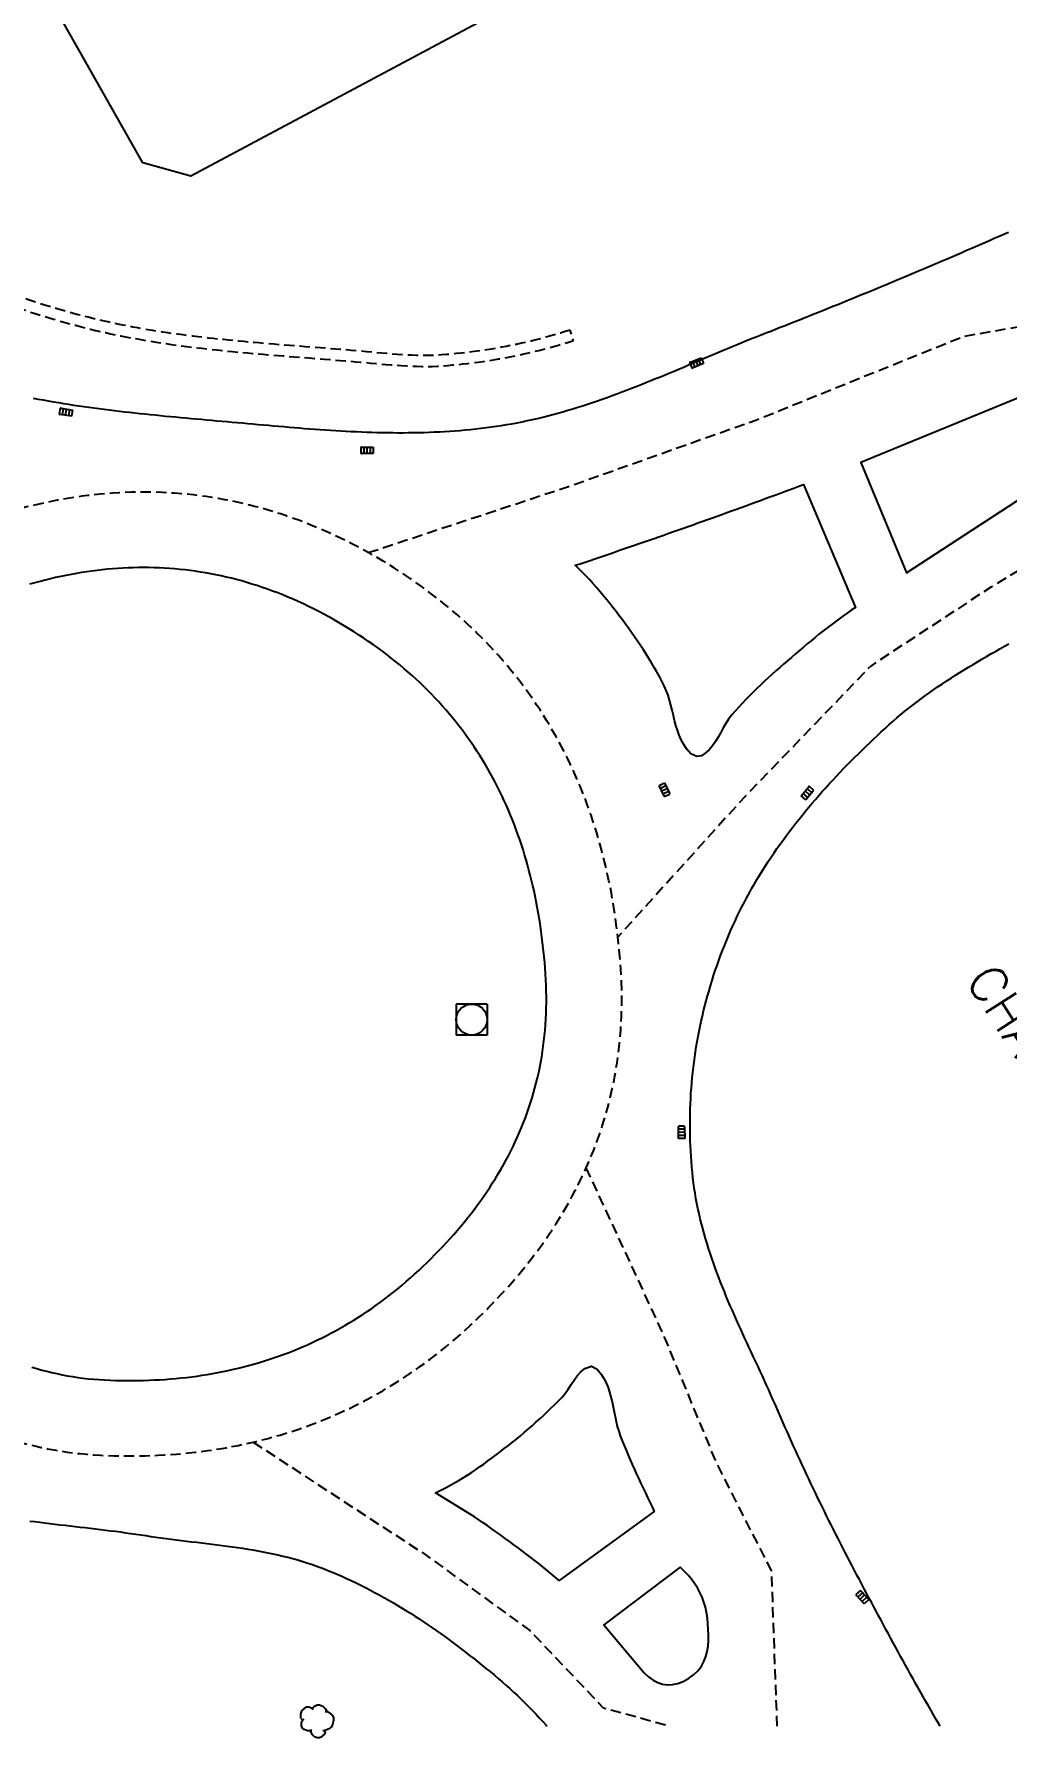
# Model space of a CAD drawing. Header units: millimetres. Extents: x 165003 to 166000, y 157999 to 158715.
# Drawn here: x 165589.2 to 165636.3, y 157999.4 to 158081.9 of the extents above; entities that cross this region are included whole.
import ezdxf
from ezdxf.enums import TextEntityAlignment as Align

# ---------------------------------------------------------------- set-up
doc = ezdxf.new("R2010")
doc.units = ezdxf.units.MM
doc.linetypes.add('DASHED', pattern=[0.75, 0.5, -0.25])
doc.layers.get('0').update_dxf_attribs({"linetype": 'CONTINUOUS'})
for name, color, linetype in [('W0001', 6, 'DASHED'), ('W0008', 7, 'CONTINUOUS'), ('W0100', 7, 'CONTINUOUS'), ('W0112', 1, 'DASHED'), ('W0300', 7, 'CONTINUOUS'), ('W0400', 7, 'CONTINUOUS'), ('W0420', 7, 'CONTINUOUS'), ('W0989', 7, 'CONTINUOUS')]:
    doc.layers.add(name, color=color, linetype=linetype)
doc.styles.get("Standard").update_dxf_attribs({"font": 'romans.shx', "width": 0.85})

# ---------------------------------------------------------------- blocks, each defined once
blk = doc.blocks.new('T420')
for p, q in [((0.75, 0.75), (-0.75, 0.75)), ((-0.75, 0.75), (-0.75, -0.75)), ((0.75, 0.75), (0.75, -0.75)), ((0.75, -0.75), (-0.75, -0.75))]:
    blk.add_line(p, q)
blk.add_ellipse((0, 0), major_axis=(-0.53, 0.53), ratio=1, start_param=3.926991, end_param=10.210176)
blk = doc.blocks.new('T300')
for p, q in [((-0.8, 0.514), (-0.857, 0.343)), ((-0.857, 0.343), (-0.857, 0.171)), ((-0.857, 0.171), (-0.743, 0.057)), ((-0.686, 0.629), (-0.8, 0.514)), ((-0.8, -0.057), (-0.743, 0.057)), ((-0.743, 0.057), (-0.686, 0.114)), ((-0.571, 0.686), (-0.686, 0.629)), ((-0.457, 0.686), (-0.571, 0.686)), ((-0.286, 0.629), (-0.457, 0.686)), ((-0.286, 0.629), (-0.171, 0.743)), ((-0.229, 0.571), (-0.286, 0.629)), ((-0.171, 0.743), (-0.057, 0.8)), ((-0.057, 0.8), (0.057, 0.8)), ((0.057, 0.8), (0.229, 0.743)), ((0.229, 0.743), (0.343, 0.629)), ((0.343, 0.629), (0.4, 0.514)), ((0.457, 0.457), (0.343, 0.457)), ((0.4, 0.514), (0.4, 0.457)), ((0.571, 0.4), (0.457, 0.457)), ((0.571, 0.4), (0.686, 0.286)), ((0.686, 0.286), (0.743, 0.171)), ((0.743, 0.057), (0.686, -0.171)), ((0.743, 0.171), (0.743, 0.057)), ((-0.8, -0.171), (-0.8, -0.057)), ((-0.8, -0.229), (-0.8, -0.171)), ((-0.743, -0.343), (-0.8, -0.229)), ((-0.686, -0.4), (-0.743, -0.343)), ((-0.514, -0.457), (-0.686, -0.4)), ((-0.4, -0.457), (-0.514, -0.457)), ((-0.4, -0.457), (-0.343, -0.457)), ((-0.343, -0.457), (-0.343, -0.4)), ((-0.343, -0.514), (-0.343, -0.457)), ((-0.286, -0.629), (-0.343, -0.514)), ((-0.171, -0.743), (-0.286, -0.629)), ((-0.057, -0.8), (-0.171, -0.743)), ((0.057, -0.8), (-0.057, -0.8)), ((0.171, -0.743), (0.057, -0.8)), ((0.229, -0.686), (0.171, -0.743)), ((0.286, -0.457), (0.229, -0.457)), ((0.286, -0.629), (0.229, -0.686)), ((0.457, -0.4), (0.286, -0.457)), ((0.343, -0.514), (0.286, -0.629)), ((0.343, -0.514), (0.343, -0.457)), ((0.571, -0.343), (0.457, -0.4)), ((0.629, -0.286), (0.571, -0.343)), ((0.686, -0.171), (0.629, -0.286))]:
    blk.add_line(p, q)
blk = doc.blocks.new('T400')
for p, q in [((-0.15, 0.3), (0.15, 0.3)), ((-0.15, -0.25), (-0.15, 0.3)), ((-0.15, 0.15), (0.15, 0.15)), ((-0.15, 0), (0.15, 0)), ((0.15, 0.3), (0.15, -0.25)), ((-0.15, -0.15), (0.15, -0.15)), ((-0.15, -0.25), (-0.15, -0.3)), ((-0.15, -0.3), (0.15, -0.3)), ((0.15, -0.3), (0.15, -0.25))]:
    blk.add_line(p, q)

msp = doc.modelspace()

# ---------------------------------------------------------------- linework, layer by layer
at = {"layer": 'W0001', "flags": 128}
for points in [[(165605.368, 158056.803), (165615.058, 158060), (165624.14, 158063.219), (165634.198, 158067.272), (165652.801, 158070.511), (165640.733, 158058.254), (165635.548, 158055.144), (165629.7, 158051.31), (165623.615, 158044.997), (165617.456, 158038.194)], [(165625.175, 158000), (165624.9, 158007.505), (165622.181, 158012.864), (165619.721, 158018.827), (165615.926, 158027.024)], [(165599.792, 158013.741), (165608.13, 158008.297), (165613.196, 158004.618), (165616.747, 158000.883), (165619.99, 158000)]]:
    msp.add_lwpolyline(points, dxfattribs=at)
msp.add_lwpolyline([(165573.879, 158024.946), (165574.025, 158024.647), (165574.177, 158024.351), (165574.334, 158024.059), (165574.498, 158023.771), (165574.667, 158023.486), (165574.842, 158023.205), (165575.023, 158022.928), (165575.21, 158022.656), (165575.403, 158022.387), (165575.601, 158022.123), (165575.805, 158021.863), (165576.015, 158021.607), (165576.23, 158021.356), (165576.45, 158021.11), (165576.676, 158020.868), (165576.907, 158020.631), (165577.143, 158020.399), (165577.385, 158020.171), (165577.631, 158019.949), (165577.882, 158019.731), (165578.138, 158019.519), (165578.387, 158019.321), (165578.61, 158019.147), (165578.822, 158018.983), (165579.036, 158018.819), (165579.251, 158018.656), (165579.468, 158018.493), (165579.686, 158018.331), (165579.905, 158018.169), (165580.126, 158018.008), (165580.349, 158017.847), (165580.573, 158017.688), (165580.799, 158017.529), (165581.027, 158017.372), (165581.257, 158017.215), (165581.488, 158017.06), (165581.722, 158016.906), (165581.957, 158016.753), (165582.195, 158016.602), (165582.434, 158016.453), (165582.676, 158016.305), (165582.92, 158016.159), (165583.166, 158016.015), (165583.414, 158015.873), (165583.665, 158015.732), (165583.918, 158015.595), (165584.174, 158015.459), (165584.432, 158015.326), (165584.692, 158015.195), (165584.955, 158015.068), (165585.221, 158014.942), (165585.489, 158014.82), (165585.76, 158014.701), (165586.033, 158014.585), (165586.31, 158014.472), (165586.588, 158014.363), (165586.87, 158014.257), (165587.154, 158014.155), (165587.442, 158014.057), (165587.732, 158013.963), (165588.024, 158013.872), (165588.32, 158013.786), (165588.618, 158013.705), (165588.919, 158013.627), (165589.222, 158013.555), (165589.528, 158013.487), (165589.837, 158013.424), (165590.149, 158013.365), (165590.463, 158013.312), (165590.78, 158013.264), (165591.099, 158013.222), (165591.42, 158013.184), (165591.744, 158013.153), (165592.071, 158013.126), (165592.4, 158013.106), (165592.723, 158013.092), (165593.038, 158013.082), (165593.345, 158013.076), (165593.652, 158013.072), (165593.958, 158013.072), (165594.263, 158013.076), (165594.568, 158013.082), (165594.872, 158013.092), (165595.175, 158013.105), (165595.478, 158013.121), (165595.781, 158013.14), (165596.082, 158013.163), (165596.383, 158013.189), (165596.684, 158013.219), (165596.983, 158013.252), (165597.282, 158013.289), (165597.581, 158013.329), (165597.878, 158013.372), (165598.175, 158013.419), (165598.471, 158013.469), (165598.766, 158013.523), (165599.06, 158013.581), (165599.353, 158013.642), (165599.646, 158013.707), (165599.937, 158013.776), (165600.228, 158013.848), (165600.518, 158013.923), (165600.806, 158014.003), (165601.094, 158014.086), (165601.381, 158014.173), (165601.666, 158014.264), (165601.951, 158014.358), (165602.234, 158014.456), (165602.516, 158014.558), (165602.797, 158014.664), (165603.077, 158014.773), (165603.356, 158014.887), (165603.633, 158015.004), (165603.909, 158015.125), (165604.183, 158015.25), (165604.456, 158015.378), (165604.728, 158015.511), (165604.998, 158015.647), (165605.267, 158015.787), (165605.535, 158015.931), (165605.801, 158016.078), (165606.065, 158016.23), (165606.328, 158016.385), (165606.589, 158016.544), (165606.848, 158016.707), (165607.106, 158016.874), (165607.362, 158017.044), (165607.617, 158017.219), (165607.87, 158017.397), (165608.121, 158017.579), (165608.37, 158017.764), (165608.617, 158017.953), (165608.863, 158018.147), (165609.107, 158018.343), (165609.349, 158018.544), (165609.589, 158018.748), (165609.828, 158018.956), (165610.064, 158019.168), (165610.299, 158019.383), (165610.53, 158019.601), (165610.756, 158019.818), (165610.979, 158020.037), (165611.198, 158020.257), (165611.415, 158020.48), (165611.629, 158020.704), (165611.84, 158020.93), (165612.048, 158021.159), (165612.253, 158021.39), (165612.456, 158021.622), (165612.655, 158021.857), (165612.851, 158022.094), (165613.044, 158022.333), (165613.234, 158022.575), (165613.421, 158022.818), (165613.604, 158023.064), (165613.784, 158023.312), (165613.961, 158023.563), (165614.134, 158023.815), (165614.304, 158024.07), (165614.47, 158024.327), (165614.633, 158024.587), (165614.792, 158024.848), (165614.947, 158025.112), (165615.099, 158025.378), (165615.247, 158025.647), (165615.391, 158025.918), (165615.531, 158026.191), (165615.666, 158026.466), (165615.798, 158026.744), (165615.926, 158027.024), (165616.05, 158027.306), (165616.169, 158027.59), (165616.284, 158027.876), (165616.395, 158028.165), (165616.501, 158028.456), (165616.603, 158028.748), (165616.7, 158029.043), (165616.793, 158029.34), (165616.881, 158029.639), (165616.965, 158029.94), (165617.044, 158030.243), (165617.118, 158030.548), (165617.187, 158030.854), (165617.252, 158031.163), (165617.312, 158031.473), (165617.367, 158031.785), (165617.417, 158032.099), (165617.462, 158032.414), (165617.502, 158032.731), (165617.537, 158033.05), (165617.568, 158033.37), (165617.593, 158033.692), (165617.613, 158034.015), (165617.629, 158034.34), (165617.639, 158034.666), (165617.644, 158034.994), (165617.645, 158035.323), (165617.64, 158035.653), (165617.63, 158035.984), (165617.615, 158036.317), (165617.595, 158036.646), (165617.573, 158036.962), (165617.548, 158037.271), (165617.52, 158037.58), (165617.489, 158037.888), (165617.456, 158038.194), (165617.419, 158038.5), (165617.38, 158038.804), (165617.338, 158039.107), (165617.293, 158039.41), (165617.245, 158039.711), (165617.195, 158040.011), (165617.141, 158040.311), (165617.084, 158040.609), (165617.024, 158040.906), (165616.961, 158041.201), (165616.895, 158041.496), (165616.825, 158041.79), (165616.753, 158042.082), (165616.677, 158042.373), (165616.598, 158042.663), (165616.516, 158042.951), (165616.431, 158043.239), (165616.342, 158043.525), (165616.25, 158043.81), (165616.155, 158044.093), (165616.057, 158044.375), (165615.955, 158044.656), (165615.849, 158044.935), (165615.74, 158045.213), (165615.628, 158045.489), (165615.512, 158045.764), (165615.393, 158046.037), (165615.271, 158046.309), (165615.144, 158046.579), (165615.015, 158046.847), (165614.882, 158047.114), (165614.745, 158047.379), (165614.604, 158047.642), (165614.461, 158047.904), (165614.313, 158048.163), (165614.162, 158048.421), (165614.007, 158048.677), (165613.849, 158048.931), (165613.687, 158049.184), (165613.522, 158049.434), (165613.353, 158049.682), (165613.18, 158049.928), (165613.004, 158050.172), (165612.824, 158050.414), (165612.641, 158050.654), (165612.454, 158050.891), (165612.263, 158051.127), (165612.069, 158051.36), (165611.871, 158051.59), (165611.67, 158051.819), (165611.465, 158052.045), (165611.257, 158052.269), (165611.045, 158052.49), (165610.829, 158052.71), (165610.61, 158052.926), (165610.388, 158053.14), (165610.162, 158053.352), (165609.933, 158053.561), (165609.7, 158053.768), (165609.463, 158053.972), (165609.224, 158054.174), (165608.98, 158054.373), (165608.734, 158054.569), (165608.484, 158054.763), (165608.23, 158054.954), (165607.974, 158055.143), (165607.714, 158055.329), (165607.45, 158055.512), (165607.183, 158055.693), (165606.913, 158055.871), (165606.64, 158056.047), (165606.363, 158056.219), (165606.083, 158056.39), (165605.799, 158056.557), (165605.512, 158056.723), (165605.223, 158056.884), (165604.934, 158057.04), (165604.644, 158057.193), (165604.353, 158057.341), (165604.062, 158057.484), (165603.77, 158057.623), (165603.477, 158057.758), (165603.183, 158057.888), (165602.889, 158058.014), (165602.594, 158058.135), (165602.299, 158058.252), (165602.003, 158058.364), (165601.706, 158058.472), (165601.409, 158058.575), (165601.111, 158058.674), (165600.813, 158058.769), (165600.515, 158058.859), (165600.216, 158058.944), (165599.916, 158059.025), (165599.616, 158059.102), (165599.316, 158059.174), (165599.016, 158059.242), (165598.715, 158059.305), (165598.414, 158059.363), (165598.112, 158059.418), (165597.811, 158059.468), (165597.509, 158059.513), (165597.208, 158059.554), (165596.906, 158059.591), (165596.604, 158059.623), (165596.302, 158059.651), (165596, 158059.675), (165595.698, 158059.694), (165595.397, 158059.709), (165595.095, 158059.72), (165594.794, 158059.726), (165594.492, 158059.728), (165594.191, 158059.726), (165593.891, 158059.72), (165593.59, 158059.71), (165593.29, 158059.696), (165592.99, 158059.677), (165592.69, 158059.655), (165592.391, 158059.629), (165592.092, 158059.598), (165591.794, 158059.564), (165591.496, 158059.526), (165591.198, 158059.484), (165590.901, 158059.438), (165590.604, 158059.388), (165590.308, 158059.334), (165590.013, 158059.277), (165589.717, 158059.216), (165589.423, 158059.152), (165589.129, 158059.084), (165588.835, 158059.012), (165588.543, 158058.937), (165588.25, 158058.858), (165587.958, 158058.776), (165587.667, 158058.69), (165587.377, 158058.601), (165587.086, 158058.509), (165586.797, 158058.413), (165586.508, 158058.314), (165586.22, 158058.212), (165585.932, 158058.107), (165585.645, 158057.998), (165585.358, 158057.886), (165585.072, 158057.771), (165584.787, 158057.653), (165584.502, 158057.532), (165584.217, 158057.408), (165583.934, 158057.281), (165583.65, 158057.151), (165583.361, 158057.015), (165583.061, 158056.869), (165582.759, 158056.716), (165582.461, 158056.558), (165582.168, 158056.396), (165581.879, 158056.23), (165581.595, 158056.06), (165581.315, 158055.885), (165581.04, 158055.707), (165580.77, 158055.525), (165580.504, 158055.34), (165580.242, 158055.15), (165579.985, 158054.958), (165579.733, 158054.761), (165579.485, 158054.562), (165579.242, 158054.359), (165579.003, 158054.153), (165578.768, 158053.944), (165578.538, 158053.733), (165578.313, 158053.518), (165578.091, 158053.301), (165577.875, 158053.081), (165577.662, 158052.859), (165577.454, 158052.634), (165577.25, 158052.407), (165577.05, 158052.178), (165576.854, 158051.946), (165576.662, 158051.713), (165576.474, 158051.478), (165576.29, 158051.241), (165576.109, 158051.003), (165575.933, 158050.763), (165575.76, 158050.521), (165575.591, 158050.278), (165575.425, 158050.033), (165575.263, 158049.787), (165575.104, 158049.54), (165574.948, 158049.292), (165574.796, 158049.043), (165574.647, 158048.793), (165574.5, 158048.541), (165574.357, 158048.289), (165574.217, 158048.036), (165574.079, 158047.783), (165573.944, 158047.528), (165573.812, 158047.273), (165573.682, 158047.018), (165573.555, 158046.761), (165573.43, 158046.505), (165573.307, 158046.248), (165573.187, 158045.99), (165573.069, 158045.732), (165572.953, 158045.474), (165572.839, 158045.216), (165572.727, 158044.957), (165572.617, 158044.698), (165572.508, 158044.439), (165572.401, 158044.18), (165572.296, 158043.921), (165572.193, 158043.662), (165572.091, 158043.403), (165571.99, 158043.144), (165571.891, 158042.885), (165571.788, 158042.614), (165571.681, 158042.321), (165571.575, 158042.015), (165571.475, 158041.707), (165571.381, 158041.398), (165571.292, 158041.088), (165571.21, 158040.777), (165571.134, 158040.465), (165571.064, 158040.152), (165571, 158039.837), (165570.942, 158039.522), (165570.89, 158039.206), (165570.844, 158038.889), (165570.805, 158038.572), (165570.772, 158038.254), (165570.745, 158037.935), (165570.725, 158037.617), (165570.711, 158037.297), (165570.703, 158036.978), (165570.701, 158036.658), (165570.706, 158036.338), (165570.717, 158036.018), (165570.734, 158035.699), (165570.758, 158035.379), (165570.787, 158035.06), (165570.823, 158034.741), (165570.865, 158034.422), (165570.913, 158034.104), (165570.968, 158033.786), (165571.028, 158033.469), (165571.094, 158033.152), (165571.166, 158032.836), (165571.275, 158032.398), (165573.677, 158025.385)], close=True, dxfattribs=at)
at = {"layer": 'W0008', "flags": 128}
for points in [[(165589.137, 158064.282), (165589.382, 158064.235), (165589.626, 158064.19), (165589.871, 158064.146), (165590.116, 158064.104), (165590.361, 158064.062), (165590.607, 158064.022), (165590.852, 158063.983), (165591.098, 158063.946), (165591.344, 158063.909), (165591.59, 158063.873), (165591.836, 158063.839), (165592.083, 158063.805), (165592.329, 158063.772), (165592.576, 158063.74), (165592.823, 158063.709), (165593.07, 158063.679), (165593.318, 158063.65), (165593.565, 158063.621), (165593.812, 158063.593), (165594.06, 158063.566), (165594.308, 158063.539), (165594.556, 158063.513), (165594.803, 158063.488), (165595.051, 158063.463), (165595.3, 158063.438), (165595.548, 158063.414), (165595.796, 158063.39), (165596.044, 158063.367), (165596.293, 158063.344), (165596.541, 158063.321), (165596.789, 158063.299), (165597.038, 158063.276), (165597.286, 158063.254), (165597.535, 158063.232), (165597.783, 158063.21), (165598.032, 158063.188), (165598.28, 158063.166), (165598.529, 158063.144), (165598.777, 158063.122), (165599.026, 158063.1), (165599.277, 158063.077), (165599.527, 158063.054), (165599.778, 158063.032), (165600.029, 158063.009), (165600.28, 158062.987), (165600.531, 158062.964), (165600.781, 158062.942), (165601.032, 158062.92), (165601.283, 158062.899), (165601.534, 158062.877), (165601.785, 158062.857), (165602.036, 158062.836), (165602.286, 158062.816), (165602.537, 158062.797), (165602.788, 158062.779), (165603.039, 158062.761), (165603.29, 158062.743), (165603.541, 158062.727), (165603.792, 158062.711), (165604.042, 158062.696), (165604.293, 158062.682), (165604.544, 158062.67), (165604.795, 158062.658), (165605.046, 158062.647), (165605.297, 158062.637), (165605.548, 158062.629), (165605.799, 158062.622), (165606.05, 158062.616), (165606.301, 158062.611), (165606.552, 158062.608), (165606.803, 158062.607), (165607.054, 158062.606), (165607.305, 158062.608), (165607.556, 158062.611), (165607.807, 158062.615), (165608.058, 158062.622), (165608.309, 158062.63), (165608.56, 158062.64), (165608.811, 158062.652), (165609.062, 158062.665), (165609.313, 158062.681), (165609.564, 158062.699), (165609.815, 158062.719), (165610.067, 158062.741), (165610.318, 158062.765), (165610.569, 158062.791), (165610.82, 158062.82), (165611.071, 158062.851), (165611.323, 158062.884), (165611.574, 158062.92), (165611.825, 158062.958), (165612.076, 158062.999), (165612.327, 158063.043), (165612.577, 158063.089), (165612.826, 158063.138), (165613.075, 158063.19), (165613.322, 158063.244), (165613.568, 158063.301), (165613.814, 158063.36), (165614.058, 158063.422), (165614.302, 158063.485), (165614.545, 158063.551), (165614.787, 158063.62), (165615.029, 158063.69), (165615.27, 158063.762), (165615.51, 158063.836), (165615.749, 158063.912), (165615.988, 158063.99), (165616.227, 158064.069), (165616.464, 158064.15), (165616.702, 158064.233), (165616.938, 158064.317), (165617.174, 158064.402), (165617.41, 158064.489), (165617.645, 158064.577), (165617.88, 158064.666), (165618.115, 158064.756), (165618.349, 158064.848), (165618.583, 158064.94), (165618.816, 158065.033), (165619.049, 158065.127), (165619.282, 158065.222), (165619.515, 158065.317), (165619.747, 158065.413), (165619.979, 158065.51), (165620.211, 158065.607), (165620.443, 158065.704), (165620.675, 158065.802), (165620.907, 158065.9), (165621.139, 158065.998), (165621.37, 158066.096), (165621.602, 158066.194), (165621.834, 158066.292), (165622.066, 158066.39), (165622.297, 158066.488), (165622.529, 158066.585), (165622.761, 158066.682), (165622.994, 158066.779), (165623.226, 158066.875), (165623.459, 158066.971), (165623.691, 158067.066), (165623.924, 158067.16), (165624.158, 158067.253), (165624.391, 158067.346), (165624.625, 158067.438), (165624.858, 158067.528), (165625.09, 158067.619), (165625.322, 158067.71), (165625.555, 158067.801), (165625.787, 158067.893), (165626.019, 158067.985), (165626.251, 158068.076), (165626.482, 158068.168), (165626.714, 158068.261), (165626.946, 158068.353), (165627.177, 158068.446), (165627.409, 158068.539), (165627.64, 158068.632), (165627.872, 158068.725), (165628.103, 158068.819), (165628.334, 158068.912), (165628.565, 158069.006), (165628.796, 158069.1), (165629.027, 158069.195), (165629.258, 158069.289), (165629.488, 158069.384), (165629.719, 158069.479), (165629.95, 158069.574), (165630.18, 158069.669), (165630.41, 158069.764), (165630.641, 158069.86), (165630.871, 158069.956), (165631.101, 158070.052), (165631.331, 158070.148), (165631.561, 158070.245), (165631.791, 158070.342), (165632.021, 158070.439), (165632.25, 158070.536), (165632.48, 158070.633), (165632.709, 158070.73), (165632.939, 158070.828), (165633.168, 158070.926), (165633.397, 158071.024), (165633.627, 158071.122), (165633.856, 158071.221), (165634.085, 158071.319), (165634.314, 158071.418), (165634.543, 158071.517), (165634.771, 158071.616), (165635, 158071.716), (165635.229, 158071.815), (165635.457, 158071.915), (165635.686, 158072.015), (165635.914, 158072.115), (165636.142, 158072.216), (165636.37, 158072.316)], [(165589.073, 158017.369), (165589.313, 158017.299), (165589.554, 158017.233), (165589.798, 158017.17), (165590.043, 158017.111), (165590.29, 158017.057), (165590.538, 158017.006), (165590.788, 158016.959), (165591.041, 158016.916), (165591.295, 158016.878), (165591.551, 158016.844), (165591.809, 158016.814), (165592.069, 158016.788), (165592.33, 158016.767), (165592.594, 158016.751), (165592.86, 158016.739), (165593.131, 158016.731), (165593.401, 158016.725), (165593.67, 158016.722), (165593.938, 158016.722), (165594.205, 158016.725), (165594.471, 158016.731), (165594.736, 158016.739), (165595, 158016.75), (165595.263, 158016.765), (165595.525, 158016.781), (165595.786, 158016.801), (165596.046, 158016.824), (165596.305, 158016.849), (165596.562, 158016.878), (165596.819, 158016.909), (165597.075, 158016.943), (165597.329, 158016.981), (165597.583, 158017.021), (165597.835, 158017.064), (165598.086, 158017.11), (165598.336, 158017.159), (165598.586, 158017.211), (165598.834, 158017.266), (165599.081, 158017.324), (165599.327, 158017.385), (165599.571, 158017.449), (165599.815, 158017.516), (165600.057, 158017.586), (165600.299, 158017.659), (165600.539, 158017.735), (165600.778, 158017.815), (165601.017, 158017.897), (165601.253, 158017.983), (165601.489, 158018.072), (165601.724, 158018.163), (165601.957, 158018.258), (165602.19, 158018.357), (165602.421, 158018.458), (165602.651, 158018.563), (165602.88, 158018.67), (165603.108, 158018.781), (165603.334, 158018.895), (165603.56, 158019.013), (165603.784, 158019.133), (165604.007, 158019.257), (165604.229, 158019.384), (165604.449, 158019.515), (165604.669, 158019.649), (165604.887, 158019.786), (165605.104, 158019.926), (165605.32, 158020.07), (165605.535, 158020.216), (165605.748, 158020.367), (165605.96, 158020.521), (165606.171, 158020.678), (165606.381, 158020.838), (165606.589, 158021.002), (165606.797, 158021.169), (165607.003, 158021.34), (165607.207, 158021.514), (165607.411, 158021.691), (165607.613, 158021.872), (165607.814, 158022.057), (165608.014, 158022.245), (165608.212, 158022.435), (165608.406, 158022.626), (165608.598, 158022.819), (165608.787, 158023.013), (165608.973, 158023.208), (165609.156, 158023.404), (165609.336, 158023.601), (165609.513, 158023.8), (165609.686, 158024), (165609.857, 158024.202), (165610.025, 158024.404), (165610.19, 158024.608), (165610.351, 158024.814), (165610.509, 158025.02), (165610.665, 158025.228), (165610.817, 158025.437), (165610.965, 158025.648), (165611.111, 158025.86), (165611.253, 158026.073), (165611.392, 158026.288), (165611.527, 158026.504), (165611.66, 158026.722), (165611.788, 158026.941), (165611.914, 158027.161), (165612.036, 158027.383), (165612.154, 158027.606), (165612.27, 158027.831), (165612.381, 158028.057), (165612.489, 158028.285), (165612.594, 158028.514), (165612.695, 158028.744), (165612.792, 158028.977), (165612.886, 158029.21), (165612.976, 158029.445), (165613.063, 158029.682), (165613.146, 158029.92), (165613.225, 158030.16), (165613.3, 158030.401), (165613.372, 158030.644), (165613.44, 158030.889), (165613.504, 158031.135), (165613.564, 158031.383), (165613.621, 158031.632), (165613.673, 158031.883), (165613.722, 158032.135), (165613.767, 158032.39), (165613.808, 158032.645), (165613.845, 158032.903), (165613.878, 158033.162), (165613.906, 158033.423), (165613.931, 158033.686), (165613.952, 158033.95), (165613.969, 158034.216), (165613.982, 158034.484), (165613.99, 158034.753), (165613.994, 158035.024), (165613.995, 158035.297), (165613.991, 158035.572), (165613.982, 158035.848), (165613.97, 158036.126), (165613.953, 158036.406), (165613.933, 158036.684), (165613.911, 158036.961), (165613.886, 158037.236), (165613.859, 158037.509), (165613.829, 158037.781), (165613.797, 158038.052), (165613.762, 158038.321), (165613.725, 158038.589), (165613.686, 158038.855), (165613.644, 158039.12), (165613.599, 158039.383), (165613.552, 158039.645), (165613.502, 158039.905), (165613.45, 158040.164), (165613.395, 158040.421), (165613.338, 158040.677), (165613.278, 158040.931), (165613.215, 158041.184), (165613.15, 158041.435), (165613.082, 158041.685), (165613.011, 158041.933), (165612.938, 158042.179), (165612.862, 158042.424), (165612.784, 158042.667), (165612.702, 158042.909), (165612.618, 158043.149), (165612.532, 158043.388), (165612.442, 158043.625), (165612.35, 158043.86), (165612.255, 158044.094), (165612.157, 158044.326), (165612.057, 158044.556), (165611.954, 158044.785), (165611.848, 158045.012), (165611.739, 158045.238), (165611.627, 158045.462), (165611.512, 158045.684), (165611.395, 158045.904), (165611.274, 158046.123), (165611.151, 158046.34), (165611.025, 158046.555), (165610.896, 158046.769), (165610.764, 158046.981), (165610.629, 158047.191), (165610.491, 158047.4), (165610.35, 158047.606), (165610.207, 158047.811), (165610.06, 158048.015), (165609.91, 158048.216), (165609.757, 158048.416), (165609.602, 158048.614), (165609.443, 158048.81), (165609.281, 158049.004), (165609.116, 158049.197), (165608.948, 158049.387), (165608.777, 158049.576), (165608.602, 158049.763), (165608.425, 158049.949), (165608.245, 158050.132), (165608.061, 158050.314), (165607.874, 158050.494), (165607.685, 158050.671), (165607.491, 158050.847), (165607.295, 158051.022), (165607.096, 158051.194), (165606.893, 158051.364), (165606.687, 158051.533), (165606.478, 158051.699), (165606.266, 158051.864), (165606.05, 158052.027), (165605.831, 158052.188), (165605.609, 158052.347), (165605.384, 158052.504), (165605.155, 158052.659), (165604.923, 158052.812), (165604.687, 158052.963), (165604.449, 158053.112), (165604.206, 158053.259), (165603.961, 158053.404), (165603.713, 158053.547), (165603.465, 158053.685), (165603.217, 158053.82), (165602.968, 158053.95), (165602.72, 158054.076), (165602.472, 158054.199), (165602.223, 158054.317), (165601.975, 158054.431), (165601.726, 158054.541), (165601.478, 158054.647), (165601.229, 158054.75), (165600.98, 158054.848), (165600.731, 158054.942), (165600.483, 158055.033), (165600.234, 158055.12), (165599.985, 158055.202), (165599.735, 158055.281), (165599.486, 158055.356), (165599.237, 158055.428), (165598.988, 158055.495), (165598.738, 158055.559), (165598.489, 158055.619), (165598.24, 158055.675), (165597.99, 158055.727), (165597.741, 158055.776), (165597.491, 158055.821), (165597.241, 158055.862), (165596.991, 158055.9), (165596.742, 158055.934), (165596.492, 158055.964), (165596.242, 158055.991), (165595.992, 158056.014), (165595.742, 158056.034), (165595.491, 158056.05), (165595.241, 158056.062), (165594.991, 158056.071), (165594.741, 158056.076), (165594.49, 158056.078), (165594.24, 158056.077), (165593.989, 158056.072), (165593.739, 158056.063), (165593.488, 158056.051), (165593.238, 158056.036), (165592.987, 158056.017), (165592.736, 158055.995), (165592.485, 158055.969), (165592.234, 158055.94), (165591.984, 158055.908), (165591.733, 158055.873), (165591.481, 158055.834), (165591.23, 158055.792), (165590.979, 158055.747), (165590.728, 158055.698), (165590.477, 158055.646), (165590.225, 158055.591), (165589.974, 158055.533), (165589.723, 158055.471), (165589.471, 158055.407), (165589.22, 158055.339), (165588.968, 158055.268)], [(165633.064, 158000), (165633.003, 158000.104), (165632.876, 158000.32), (165632.749, 158000.536), (165632.623, 158000.753), (165632.498, 158000.97), (165632.373, 158001.188), (165632.248, 158001.405), (165632.124, 158001.623), (165632.001, 158001.842), (165631.877, 158002.06), (165631.755, 158002.279), (165631.633, 158002.498), (165631.511, 158002.718), (165631.39, 158002.938), (165631.271, 158003.155), (165631.151, 158003.373), (165631.032, 158003.59), (165630.913, 158003.808), (165630.794, 158004.026), (165630.675, 158004.244), (165630.556, 158004.462), (165630.438, 158004.68), (165630.32, 158004.898), (165630.202, 158005.117), (165630.084, 158005.335), (165629.966, 158005.553), (165629.849, 158005.772), (165629.732, 158005.991), (165629.615, 158006.21), (165629.498, 158006.429), (165629.382, 158006.648), (165629.266, 158006.867), (165629.15, 158007.087), (165629.035, 158007.306), (165628.92, 158007.526), (165628.805, 158007.746), (165628.691, 158007.966), (165628.577, 158008.187), (165628.463, 158008.407), (165628.35, 158008.628), (165628.237, 158008.849), (165628.124, 158009.07), (165628.012, 158009.291), (165627.9, 158009.512), (165627.789, 158009.734), (165627.678, 158009.956), (165627.567, 158010.178), (165627.457, 158010.4), (165627.348, 158010.623), (165627.238, 158010.845), (165627.13, 158011.068), (165627.022, 158011.292), (165626.914, 158011.515), (165626.807, 158011.739), (165626.7, 158011.963), (165626.594, 158012.187), (165626.488, 158012.412), (165626.383, 158012.637), (165626.279, 158012.862), (165626.175, 158013.087), (165626.071, 158013.313), (165625.969, 158013.539), (165625.867, 158013.765), (165625.765, 158013.992), (165625.664, 158014.219), (165625.564, 158014.446), (165625.464, 158014.673), (165625.365, 158014.901), (165625.267, 158015.129), (165625.168, 158015.357), (165625.068, 158015.585), (165624.967, 158015.812), (165624.866, 158016.039), (165624.763, 158016.266), (165624.66, 158016.492), (165624.556, 158016.718), (165624.452, 158016.944), (165624.347, 158017.17), (165624.242, 158017.396), (165624.137, 158017.622), (165624.031, 158017.847), (165623.926, 158018.073), (165623.821, 158018.299), (165623.717, 158018.525), (165623.612, 158018.751), (165623.508, 158018.977), (165623.405, 158019.203), (165623.302, 158019.43), (165623.201, 158019.657), (165623.1, 158019.884), (165623, 158020.112), (165622.901, 158020.34), (165622.804, 158020.568), (165622.708, 158020.797), (165622.613, 158021.027), (165622.52, 158021.257), (165622.429, 158021.488), (165622.339, 158021.719), (165622.252, 158021.951), (165622.166, 158022.184), (165622.082, 158022.417), (165622.001, 158022.651), (165621.922, 158022.887), (165621.846, 158023.123), (165621.772, 158023.36), (165621.7, 158023.597), (165621.632, 158023.836), (165621.566, 158024.076), (165621.503, 158024.317), (165621.444, 158024.559), (165621.387, 158024.803), (165621.334, 158025.047), (165621.285, 158025.293), (165621.239, 158025.54), (165621.196, 158025.788), (165621.157, 158026.038), (165621.122, 158026.289), (165621.091, 158026.541), (165621.065, 158026.795), (165621.041, 158027.054), (165621.02, 158027.312), (165621.001, 158027.569), (165620.986, 158027.827), (165620.973, 158028.084), (165620.963, 158028.34), (165620.956, 158028.596), (165620.951, 158028.852), (165620.95, 158029.107), (165620.951, 158029.362), (165620.954, 158029.616), (165620.961, 158029.87), (165620.97, 158030.123), (165620.982, 158030.376), (165620.997, 158030.629), (165621.015, 158030.881), (165621.035, 158031.133), (165621.058, 158031.384), (165621.084, 158031.635), (165621.112, 158031.886), (165621.143, 158032.136), (165621.177, 158032.386), (165621.214, 158032.635), (165621.254, 158032.884), (165621.296, 158033.132), (165621.341, 158033.38), (165621.389, 158033.628), (165621.439, 158033.875), (165621.492, 158034.122), (165621.548, 158034.368), (165621.607, 158034.614), (165621.668, 158034.86), (165621.733, 158035.105), (165621.8, 158035.35), (165621.869, 158035.594), (165621.942, 158035.838), (165622.017, 158036.081), (165622.094, 158036.324), (165622.175, 158036.567), (165622.258, 158036.809), (165622.344, 158037.051), (165622.433, 158037.292), (165622.525, 158037.533), (165622.619, 158037.774), (165622.716, 158038.014), (165622.815, 158038.253), (165622.918, 158038.492), (165623.022, 158038.728), (165623.13, 158038.962), (165623.239, 158039.195), (165623.352, 158039.425), (165623.466, 158039.654), (165623.583, 158039.881), (165623.702, 158040.106), (165623.824, 158040.33), (165623.948, 158040.551), (165624.074, 158040.771), (165624.203, 158040.99), (165624.333, 158041.206), (165624.466, 158041.421), (165624.601, 158041.635), (165624.738, 158041.847), (165624.877, 158042.057), (165625.018, 158042.266), (165625.161, 158042.473), (165625.306, 158042.679), (165625.453, 158042.883), (165625.602, 158043.086), (165625.753, 158043.288), (165625.905, 158043.488), (165626.059, 158043.687), (165626.215, 158043.884), (165626.373, 158044.081), (165626.532, 158044.275), (165626.693, 158044.469), (165626.856, 158044.662), (165627.02, 158044.853), (165627.186, 158045.043), (165627.354, 158045.232), (165627.522, 158045.42), (165627.693, 158045.607), (165627.864, 158045.792), (165628.037, 158045.977), (165628.212, 158046.161), (165628.387, 158046.343), (165628.564, 158046.525), (165628.743, 158046.706), (165628.922, 158046.885), (165629.103, 158047.064), (165629.285, 158047.242), (165629.468, 158047.419), (165629.651, 158047.596), (165629.837, 158047.771), (165630.023, 158047.946), (165630.21, 158048.12), (165630.398, 158048.294), (165630.586, 158048.464), (165630.776, 158048.632), (165630.968, 158048.797), (165631.161, 158048.96), (165631.356, 158049.119), (165631.553, 158049.277), (165631.751, 158049.432), (165631.951, 158049.584), (165632.152, 158049.734), (165632.355, 158049.882), (165632.559, 158050.028), (165632.764, 158050.172), (165632.97, 158050.314), (165633.177, 158050.455), (165633.386, 158050.593), (165633.596, 158050.73), (165633.806, 158050.865), (165634.018, 158050.998), (165634.231, 158051.13), (165634.444, 158051.261), (165634.659, 158051.39), (165634.874, 158051.518), (165635.089, 158051.645), (165635.306, 158051.771), (165635.523, 158051.896), (165635.741, 158052.02), (165635.959, 158052.143), (165636.177, 158052.265), (165636.396, 158052.387)], [(165588.971, 158009.923), (165589.216, 158009.892), (165589.46, 158009.862), (165589.704, 158009.832), (165589.949, 158009.803), (165590.194, 158009.774), (165590.438, 158009.746), (165590.683, 158009.717), (165590.928, 158009.689), (165591.172, 158009.661), (165591.417, 158009.632), (165591.662, 158009.604), (165591.906, 158009.575), (165592.151, 158009.546), (165592.395, 158009.516), (165592.64, 158009.486), (165592.884, 158009.456), (165593.128, 158009.424), (165593.372, 158009.392), (165593.616, 158009.359), (165593.86, 158009.325), (165594.104, 158009.289), (165594.348, 158009.253), (165594.591, 158009.215), (165594.837, 158009.178), (165595.083, 158009.141), (165595.329, 158009.107), (165595.576, 158009.074), (165595.823, 158009.042), (165596.07, 158009.011), (165596.317, 158008.981), (165596.564, 158008.951), (165596.812, 158008.921), (165597.059, 158008.892), (165597.307, 158008.863), (165597.554, 158008.834), (165597.801, 158008.804), (165598.048, 158008.773), (165598.295, 158008.742), (165598.542, 158008.709), (165598.789, 158008.676), (165599.035, 158008.641), (165599.281, 158008.604), (165599.527, 158008.566), (165599.772, 158008.525), (165600.017, 158008.483), (165600.261, 158008.437), (165600.505, 158008.39), (165600.749, 158008.339), (165600.991, 158008.286), (165601.234, 158008.229), (165601.475, 158008.169), (165601.716, 158008.106), (165601.957, 158008.038), (165602.196, 158007.967), (165602.435, 158007.891), (165602.673, 158007.811), (165602.91, 158007.727), (165603.147, 158007.637), (165603.384, 158007.543), (165603.62, 158007.447), (165603.854, 158007.348), (165604.086, 158007.246), (165604.317, 158007.143), (165604.547, 158007.036), (165604.775, 158006.928), (165605.002, 158006.817), (165605.227, 158006.703), (165605.451, 158006.588), (165605.673, 158006.47), (165605.894, 158006.351), (165606.114, 158006.229), (165606.332, 158006.105), (165606.55, 158005.979), (165606.766, 158005.851), (165606.981, 158005.721), (165607.194, 158005.59), (165607.407, 158005.456), (165607.618, 158005.321), (165607.829, 158005.184), (165608.038, 158005.045), (165608.246, 158004.905), (165608.453, 158004.763), (165608.659, 158004.62), (165608.865, 158004.475), (165609.069, 158004.328), (165609.272, 158004.18), (165609.475, 158004.031), (165609.677, 158003.88), (165609.878, 158003.728), (165610.078, 158003.575), (165610.277, 158003.42), (165610.475, 158003.264), (165610.673, 158003.108), (165610.87, 158002.95), (165611.067, 158002.791), (165611.263, 158002.631), (165611.458, 158002.47), (165611.653, 158002.308), (165611.845, 158002.144), (165612.036, 158001.979), (165612.223, 158001.811), (165612.409, 158001.642), (165612.592, 158001.47), (165612.773, 158001.296), (165612.952, 158001.121), (165613.129, 158000.944), (165613.304, 158000.765), (165613.478, 158000.584), (165613.65, 158000.402), (165613.821, 158000.219), (165613.99, 158000.035), (165614.021, 158000)]]:
    msp.add_lwpolyline(points, dxfattribs=at)
for points in [[(165639.853, 158061.278), (165640.088, 158061.439), (165640.283, 158061.617), (165640.44, 158061.813), (165640.557, 158062.026), (165640.636, 158062.256), (165640.675, 158062.504), (165640.675, 158062.769), (165640.636, 158063.051), (165640.557, 158063.35), (165640.442, 158063.662), (165640.305, 158063.938), (165640.147, 158064.178), (165639.967, 158064.382), (165639.766, 158064.551), (165639.544, 158064.684), (165639.3, 158064.781), (165639.036, 158064.843), (165638.749, 158064.869), (165638.441, 158064.859), (165638.112, 158064.814), (165629.221, 158061.163), (165631.428, 158055.829), (165639.579, 158061.134)], [(165628.755, 158054.008), (165628.556, 158053.869), (165628.357, 158053.728), (165628.16, 158053.585), (165627.964, 158053.441), (165627.77, 158053.294), (165627.577, 158053.147), (165627.385, 158052.997), (165627.194, 158052.846), (165627.005, 158052.693), (165626.817, 158052.538), (165626.63, 158052.381), (165626.438, 158052.219), (165626.246, 158052.057), (165626.055, 158051.894), (165625.864, 158051.731), (165625.673, 158051.567), (165625.483, 158051.403), (165625.294, 158051.237), (165625.106, 158051.071), (165624.919, 158050.903), (165624.733, 158050.734), (165624.548, 158050.564), (165624.365, 158050.392), (165624.184, 158050.219), (165624.004, 158050.043), (165623.827, 158049.866), (165623.651, 158049.686), (165623.478, 158049.504), (165623.306, 158049.319), (165623.138, 158049.132), (165622.972, 158048.942), (165622.818, 158048.744), (165622.682, 158048.533), (165622.557, 158048.315), (165622.437, 158048.094), (165622.315, 158047.873), (165622.186, 158047.658), (165622.042, 158047.452), (165621.879, 158047.261), (165621.688, 158047.088), (165621.504, 158046.967), (165621.286, 158046.931), (165620.997, 158047.062), (165620.787, 158047.299), (165620.644, 158047.513), (165620.523, 158047.735), (165620.423, 158047.964), (165620.338, 158048.199), (165620.265, 158048.438), (165620.201, 158048.68), (165620.142, 158048.924), (165620.085, 158049.168), (165620.026, 158049.412), (165619.961, 158049.654), (165619.887, 158049.893), (165619.801, 158050.127), (165619.698, 158050.356), (165619.584, 158050.581), (165619.466, 158050.805), (165619.344, 158051.026), (165619.219, 158051.245), (165619.091, 158051.462), (165618.96, 158051.677), (165618.826, 158051.89), (165618.689, 158052.101), (165618.551, 158052.311), (165618.409, 158052.519), (165618.266, 158052.726), (165618.121, 158052.932), (165617.974, 158053.136), (165617.825, 158053.34), (165617.675, 158053.542), (165617.524, 158053.744), (165617.371, 158053.945), (165617.218, 158054.145), (165617.065, 158054.342), (165616.909, 158054.537), (165616.75, 158054.729), (165616.589, 158054.919), (165616.425, 158055.107), (165616.259, 158055.293), (165616.09, 158055.476), (165615.919, 158055.657), (165615.745, 158055.835), (165615.569, 158056.012), (165615.39, 158056.186), (165615.629, 158056.266), (165615.868, 158056.346), (165616.107, 158056.426), (165616.346, 158056.506), (165616.584, 158056.587), (165616.823, 158056.668), (165617.062, 158056.749), (165617.3, 158056.83), (165617.538, 158056.912), (165617.777, 158056.993), (165618.015, 158057.075), (165618.253, 158057.157), (165618.492, 158057.239), (165618.73, 158057.322), (165618.968, 158057.404), (165619.206, 158057.487), (165619.444, 158057.57), (165619.682, 158057.653), (165619.919, 158057.736), (165620.157, 158057.82), (165620.395, 158057.903), (165620.632, 158057.987), (165620.866, 158058.07), (165621.099, 158058.153), (165621.332, 158058.236), (165621.565, 158058.319), (165621.798, 158058.402), (165622.031, 158058.485), (165622.264, 158058.569), (165622.497, 158058.652), (165622.73, 158058.736), (165622.962, 158058.82), (165623.195, 158058.904), (165623.428, 158058.989), (165623.66, 158059.073), (165623.893, 158059.158), (165624.125, 158059.243), (165624.358, 158059.328), (165624.59, 158059.413), (165624.822, 158059.498), (165625.054, 158059.584), (165625.286, 158059.669), (165625.519, 158059.755), (165625.751, 158059.841), (165625.983, 158059.927), (165626.214, 158060.014), (165626.446, 158060.1), (165628.956, 158054.146)], [(165608.852, 158011.395), (165609.071, 158011.509), (165609.288, 158011.627), (165609.504, 158011.748), (165609.718, 158011.872), (165609.929, 158011.999), (165610.139, 158012.13), (165610.347, 158012.263), (165610.553, 158012.4), (165610.757, 158012.54), (165610.959, 158012.683), (165611.161, 158012.83), (165611.362, 158012.977), (165611.561, 158013.126), (165611.76, 158013.277), (165611.957, 158013.429), (165612.153, 158013.582), (165612.347, 158013.737), (165612.541, 158013.893), (165612.732, 158014.051), (165612.923, 158014.211), (165613.112, 158014.372), (165613.299, 158014.536), (165613.485, 158014.701), (165613.67, 158014.867), (165613.853, 158015.036), (165614.034, 158015.206), (165614.213, 158015.379), (165614.391, 158015.553), (165614.568, 158015.73), (165614.742, 158015.908), (165614.908, 158016.103), (165615.056, 158016.313), (165615.195, 158016.53), (165615.335, 158016.747), (165615.486, 158016.954), (165615.657, 158017.145), (165615.859, 158017.312), (165616.184, 158017.417), (165616.456, 158017.277), (165616.648, 158017.04), (165616.777, 158016.827), (165616.886, 158016.609), (165616.978, 158016.385), (165617.054, 158016.156), (165617.119, 158015.923), (165617.175, 158015.688), (165617.226, 158015.452), (165617.273, 158015.214), (165617.321, 158014.976), (165617.372, 158014.74), (165617.429, 158014.505), (165617.495, 158014.273), (165617.573, 158014.045), (165617.663, 158013.81), (165617.756, 158013.577), (165617.852, 158013.345), (165617.95, 158013.113), (165618.05, 158012.883), (165618.152, 158012.654), (165618.255, 158012.425), (165618.36, 158012.197), (165618.465, 158011.969), (165618.572, 158011.742), (165618.679, 158011.515), (165618.787, 158011.289), (165618.895, 158011.062), (165619.002, 158010.835), (165619.11, 158010.608), (165619.216, 158010.381), (165614.611, 158007.038), (165614.42, 158007.202), (165614.227, 158007.365), (165614.033, 158007.526), (165613.838, 158007.686), (165613.641, 158007.845), (165613.444, 158008.001), (165613.245, 158008.157), (165613.044, 158008.31), (165612.837, 158008.467), (165612.629, 158008.623), (165612.42, 158008.778), (165612.211, 158008.932), (165612.001, 158009.085), (165611.789, 158009.236), (165611.577, 158009.386), (165611.365, 158009.536), (165611.151, 158009.684), (165610.937, 158009.831), (165610.722, 158009.977), (165610.506, 158010.122), (165608.63, 158011.283)], [(165618.726, 158002.579), (165618.942, 158002.377), (165619.164, 158002.218), (165619.391, 158002.102), (165619.624, 158002.028), (165619.862, 158001.997), (165620.106, 158002.009), (165620.355, 158002.064), (165620.61, 158002.161), (165620.871, 158002.3), (165621.126, 158002.481), (165621.334, 158002.679), (165621.499, 158002.893), (165621.626, 158003.12), (165621.719, 158003.359), (165621.782, 158003.609), (165621.821, 158003.867), (165621.839, 158004.133), (165621.842, 158004.404), (165621.834, 158004.679), (165621.819, 158004.957), (165621.795, 158005.228), (165621.754, 158005.491), (165621.698, 158005.746), (165621.625, 158005.994), (165621.537, 158006.233), (165621.432, 158006.464), (165621.311, 158006.687), (165621.174, 158006.903), (165621.021, 158007.11), (165620.852, 158007.309), (165620.667, 158007.5), (165620.465, 158007.684), (165616.774, 158004.891)]]:
    msp.add_lwpolyline(points, close=True, dxfattribs=at)
at = {"layer": 'W0100', "flags": 128}
msp.add_lwpolyline([(165682.132, 158124.255), (165684.59, 158119.901), (165646.059, 158098.15), (165645.02, 158099.99), (165629.15, 158091.032), (165626.989, 158089.802), (165625.271, 158090.245), (165596.779, 158075.017), (165594.451, 158075.666), (165578.104, 158104.514), (165582.454, 158106.98)], dxfattribs=at)
at = {"layer": 'W0112', "flags": 128}
msp.add_lwpolyline([(165615.147, 158067.571), (165614.91, 158067.497), (165614.675, 158067.426), (165614.44, 158067.357), (165614.204, 158067.29), (165613.968, 158067.225), (165613.731, 158067.162), (165613.495, 158067.102), (165613.257, 158067.044), (165613.019, 158066.988), (165612.781, 158066.934), (165612.543, 158066.882), (165612.304, 158066.833), (165612.064, 158066.785), (165611.824, 158066.74), (165611.584, 158066.697), (165611.343, 158066.657), (165611.102, 158066.618), (165610.861, 158066.582), (165610.619, 158066.548), (165610.376, 158066.516), (165610.134, 158066.486), (165609.89, 158066.458), (165609.647, 158066.433), (165609.403, 158066.409), (165609.158, 158066.388), (165608.915, 158066.369), (165608.676, 158066.355), (165608.439, 158066.346), (165608.202, 158066.342), (165607.963, 158066.342), (165607.724, 158066.346), (165607.484, 158066.354), (165607.243, 158066.366), (165607.002, 158066.38), (165606.759, 158066.397), (165606.516, 158066.416), (165606.272, 158066.436), (165606.027, 158066.458), (165605.781, 158066.48), (165605.534, 158066.503, 0.000201), (165605.534, 158066.503), (165605.286, 158066.526), (165605.038, 158066.548), (165604.789, 158066.57), (165604.54, 158066.591), (165604.291, 158066.611), (165604.042, 158066.632), (165603.794, 158066.652, 0.00023), (165603.793, 158066.652), (165603.545, 158066.671, 0.000186), (165603.545, 158066.671), (165603.297, 158066.691, 0.000142), (165603.296, 158066.691), (165603.048, 158066.711, 0.000098), (165603.048, 158066.711), (165602.8, 158066.73, 0.000054), (165602.8, 158066.73), (165602.552, 158066.749, 0.000011), (165602.552, 158066.749), (165602.303, 158066.769), (165602.055, 158066.788), (165601.807, 158066.807), (165601.559, 158066.827), (165601.312, 158066.846), (165601.064, 158066.866), (165600.817, 158066.886), (165600.569, 158066.907), (165600.322, 158066.927), (165600.075, 158066.949), (165599.828, 158066.97), (165599.581, 158066.992), (165599.334, 158067.014), (165599.088, 158067.037), (165598.842, 158067.061), (165598.596, 158067.085), (165598.35, 158067.11), (165598.104, 158067.136), (165597.858, 158067.162), (165597.613, 158067.189), (165597.368, 158067.217), (165597.123, 158067.246), (165596.878, 158067.276), (165596.633, 158067.307), (165596.389, 158067.339), (165596.145, 158067.371), (165595.901, 158067.405), (165595.658, 158067.44), (165595.414, 158067.477), (165595.171, 158067.514), (165594.928, 158067.553), (165594.686, 158067.593), (165594.443, 158067.634), (165594.201, 158067.677), (165593.96, 158067.721), (165593.718, 158067.767), (165593.477, 158067.814), (165593.236, 158067.863), (165592.995, 158067.913), (165592.755, 158067.965), (165592.515, 158068.019), (165592.275, 158068.075), (165592.036, 158068.132), (165591.797, 158068.191), (165591.558, 158068.252), (165591.319, 158068.314), (165591.077, 158068.38), (165590.834, 158068.447), (165590.593, 158068.515), (165590.352, 158068.585), (165590.111, 158068.656), (165589.871, 158068.729), (165589.632, 158068.803), (165589.393, 158068.878), (165589.155, 158068.954), (165588.918, 158069.032), (165588.681, 158069.112), (165588.444, 158069.192), (165588.208, 158069.274), (165587.973, 158069.358), (165587.738, 158069.442), (165587.504, 158069.529), (165587.27, 158069.616), (165587.037, 158069.705), (165586.805, 158069.795), (165586.573, 158069.887), (165586.342, 158069.98), (165586.111, 158070.074), (165585.881, 158070.17), (165585.651, 158070.267), (165585.422, 158070.365), (165585.194, 158070.465), (165584.966, 158070.566), (165584.738, 158070.669), (165584.512, 158070.773), (165584.285, 158070.878), (165584.06, 158070.985), (165583.835, 158071.093), (165583.61, 158071.202), (165583.386, 158071.313), (165583.163, 158071.425), (165582.94, 158071.538), (165582.718, 158071.653), (165582.496, 158071.77), (165582.275, 158071.887), (165582.054, 158072.006), (165581.834, 158072.126), (165581.615, 158072.248), (165581.396, 158072.371), (165581.178, 158072.496), (165580.959, 158072.622), (165580.695, 158072.165), (165580.915, 158072.038), (165581.136, 158071.912), (165581.358, 158071.787), (165581.58, 158071.664), (165581.802, 158071.542), (165582.026, 158071.422), (165582.25, 158071.303), (165582.474, 158071.185), (165582.699, 158071.069), (165582.925, 158070.954), (165583.151, 158070.84), (165583.378, 158070.728), (165583.605, 158070.618), (165583.833, 158070.508), (165584.061, 158070.4), (165584.29, 158070.294), (165584.52, 158070.188), (165584.75, 158070.085), (165584.981, 158069.982), (165585.212, 158069.881), (165585.444, 158069.781), (165585.677, 158069.683), (165585.91, 158069.586), (165586.143, 158069.491), (165586.378, 158069.396), (165586.612, 158069.304), (165586.848, 158069.212), (165587.084, 158069.122), (165587.32, 158069.034), (165587.557, 158068.947), (165587.795, 158068.861), (165588.033, 158068.776), (165588.272, 158068.693), (165588.512, 158068.611), (165588.752, 158068.531), (165588.992, 158068.452), (165589.233, 158068.375), (165589.475, 158068.299), (165589.717, 158068.224), (165589.96, 158068.15), (165590.204, 158068.078), (165590.448, 158068.008), (165590.692, 158067.939), (165590.937, 158067.871), (165591.183, 158067.804), (165591.426, 158067.741), (165591.668, 158067.679), (165591.911, 158067.619), (165592.154, 158067.561), (165592.398, 158067.504), (165592.641, 158067.45), (165592.885, 158067.397), (165593.129, 158067.346), (165593.374, 158067.297), (165593.618, 158067.249), (165593.863, 158067.202), (165594.108, 158067.158), (165594.353, 158067.114), (165594.598, 158067.072), (165594.844, 158067.032), (165595.089, 158066.993), (165595.335, 158066.955), (165595.581, 158066.918), (165595.827, 158066.883), (165596.073, 158066.848), (165596.32, 158066.815), (165596.566, 158066.783), (165596.813, 158066.752), (165597.06, 158066.722), (165597.307, 158066.693), (165597.554, 158066.665), (165597.801, 158066.637), (165598.048, 158066.611), (165598.296, 158066.585), (165598.543, 158066.56), (165598.791, 158066.536), (165599.038, 158066.512), (165599.286, 158066.489), (165599.534, 158066.466), (165599.782, 158066.444), (165600.03, 158066.423), (165600.277, 158066.402), (165600.526, 158066.381), (165600.774, 158066.36), (165601.022, 158066.34), (165601.27, 158066.32), (165601.518, 158066.301), (165601.766, 158066.281), (165602.014, 158066.262), (165602.262, 158066.242), (165602.511, 158066.223), (165602.759, 158066.204), (165603.007, 158066.184), (165603.255, 158066.165), (165603.503, 158066.145), (165603.751, 158066.125), (165604, 158066.105), (165604.248, 158066.085), (165604.496, 158066.065), (165604.744, 158066.044), (165604.992, 158066.022), (165605.239, 158066), (165605.486, 158065.978), (165605.733, 158065.955), (165605.979, 158065.932), (165606.226, 158065.91), (165606.474, 158065.89), (165606.721, 158065.871), (165606.968, 158065.853), (165607.215, 158065.839), (165607.463, 158065.827), (165607.71, 158065.819), (165607.958, 158065.814), (165608.206, 158065.814), (165608.454, 158065.818), (165608.703, 158065.828), (165608.951, 158065.843), (165609.201, 158065.862), (165609.45, 158065.884), (165609.699, 158065.907), (165609.948, 158065.933), (165610.196, 158065.962), (165610.443, 158065.992), (165610.69, 158066.025), (165610.937, 158066.059), (165611.183, 158066.097), (165611.429, 158066.136), (165611.675, 158066.177), (165611.92, 158066.221), (165612.164, 158066.267), (165612.408, 158066.315), (165612.652, 158066.366), (165612.895, 158066.419), (165613.138, 158066.473), (165613.381, 158066.531), (165613.623, 158066.59), (165613.864, 158066.651), (165614.105, 158066.715), (165614.346, 158066.781), (165614.586, 158066.85), (165614.826, 158066.92), (165615.066, 158066.993), (165615.305, 158067.068)], format="xyb", close=True, dxfattribs=at)

# ---------------------------------------------------------------- block references
at = {"layer": 'W0300'}
msp.add_blockref('T300', (165602.942, 158000.224), dxfattribs=at)
at = {"layer": 'W0400'}
for p, rotation in [((165621.266, 158065.975), 292.9540197573091), ((165590.72, 158063.602), 260.9984964865807), ((165605.304, 158061.75), 270.4368013548347), ((165619.711, 158045.326), 24.71572346834679), ((165626.644, 158045.164), 139.3468678952175), ((165620.544, 158028.737), 181.0072980456722), ((165629.293, 158006.241), 222.4349351135126)]:
    msp.add_blockref('T400', p, dxfattribs=dict(at, rotation=rotation))
at = {"layer": 'W0420'}
msp.add_blockref('T420', (165610.377, 158034.196), dxfattribs=at)

# ---------------------------------------------------------------- texts
at = {"layer": 'W0989'}
msp.add_text('CHAUSSEE DE BRUXELLES (N4)', height=1.75, rotation=302.75933, dxfattribs=at).set_placement((165644.934, 158020.908), align=Align.MIDDLE)

doc.saveas('drawing.dxf')
